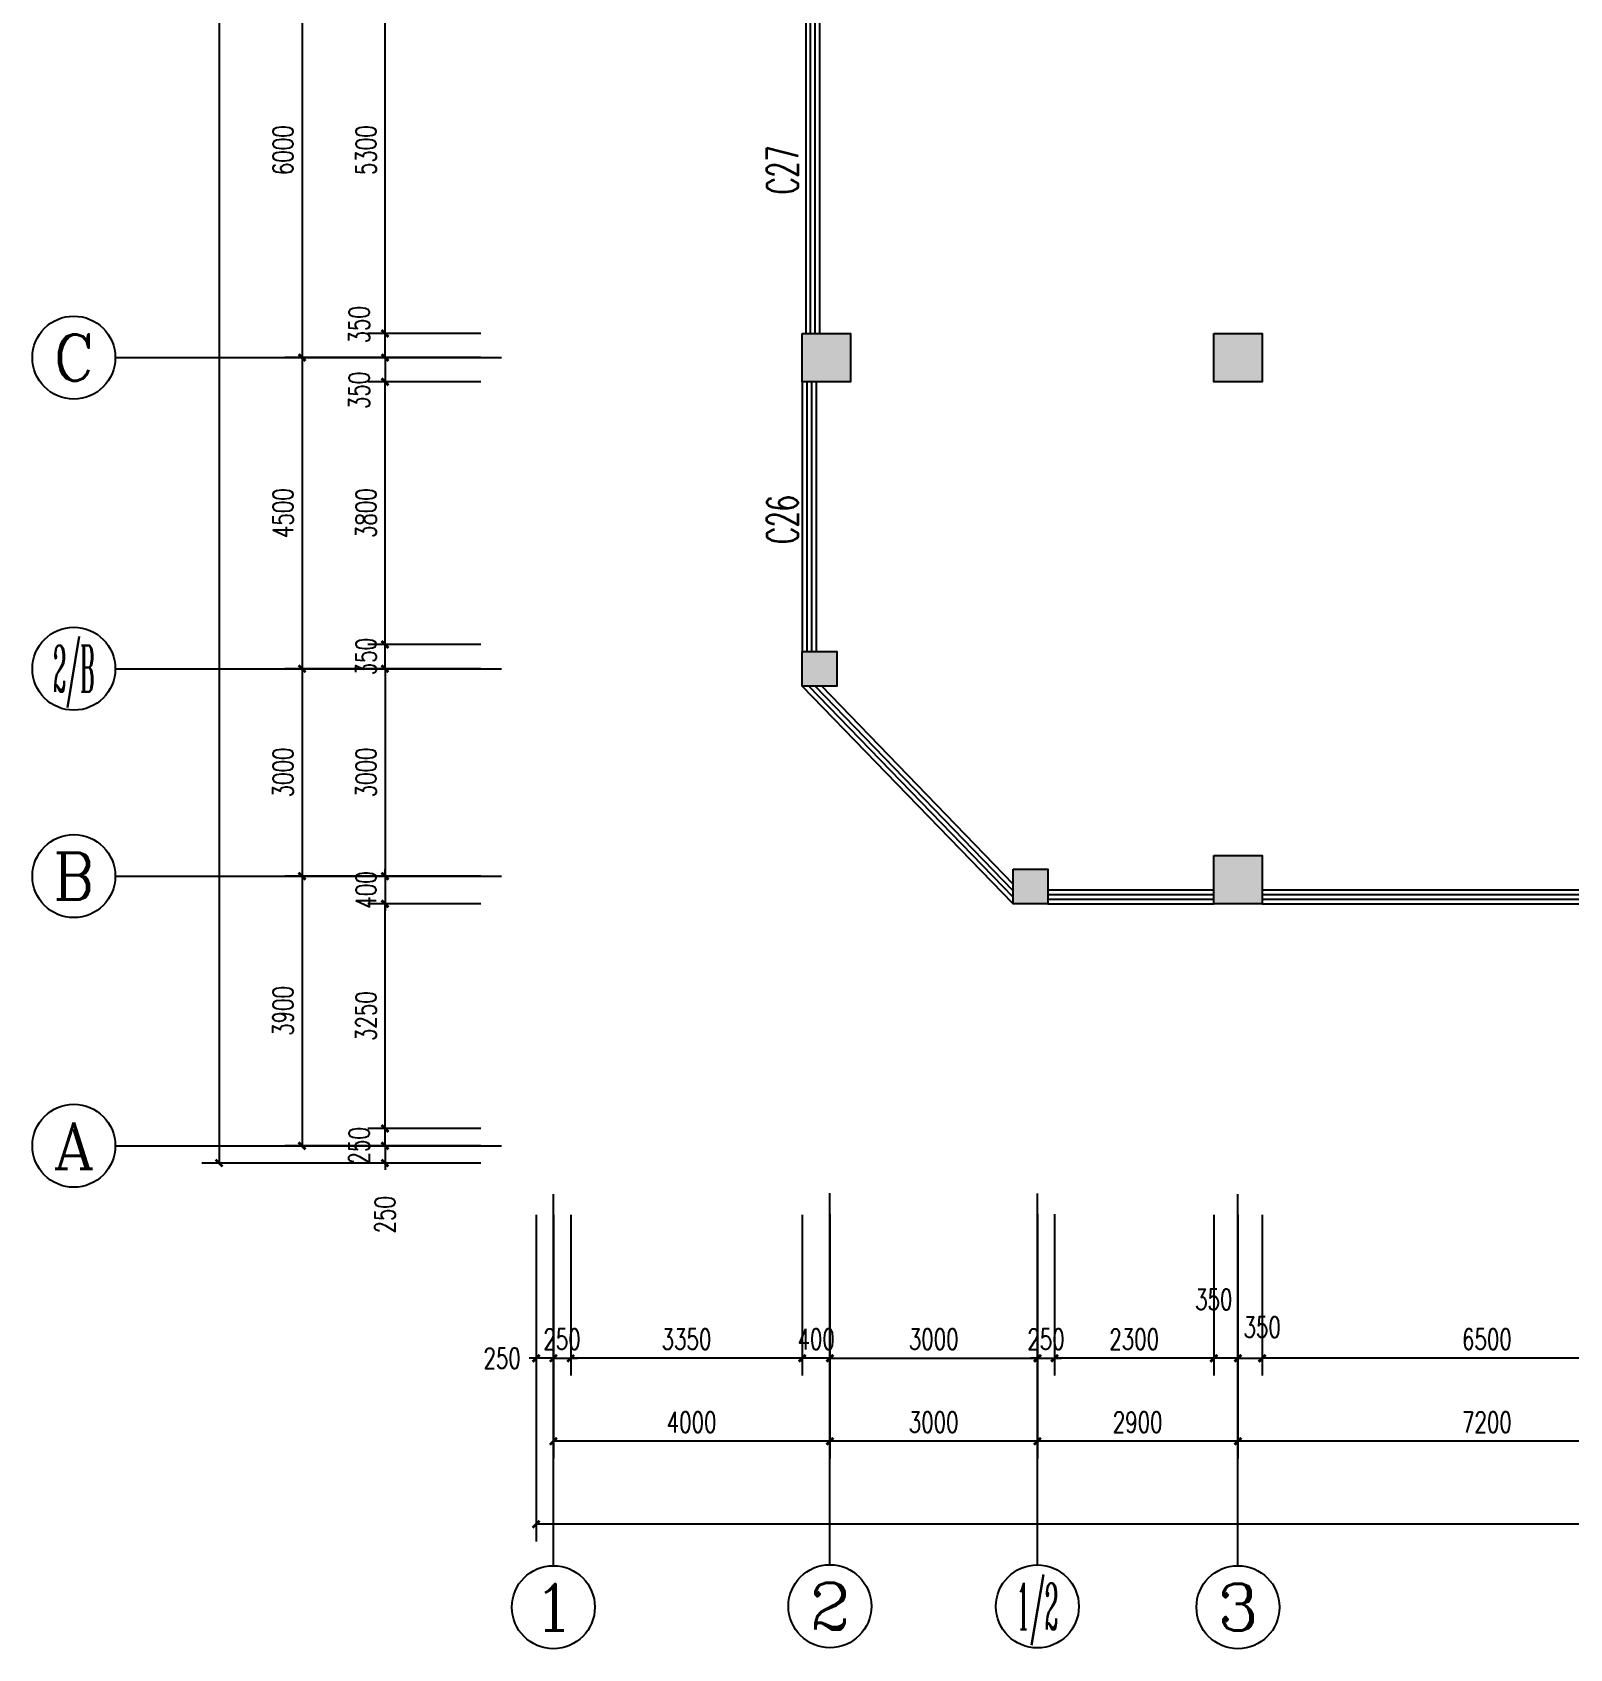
# Model space of a CAD drawing. Extents: x 392800 to 1041602, y -388882 to -94077.
# Drawn here: x 413753 to 435985, y -142585 to -119206 of the extents above; entities that cross this region are included whole.
import ezdxf
from ezdxf.enums import TextEntityAlignment as Align

# ---------------------------------------------------------------- set-up
doc = ezdxf.new("R2010")
doc.units = 0
doc.header["$LTSCALE"] = 1000
doc.header["$MEASUREMENT"] = 0
for name, color, linetype in [('AXIS_TEXT', 7, 'Continuous'), ('IBS-轴号', 160, 'Continuous'), ('IBS－墙体', 6, 'Continuous'), ('IBS－外尺寸标注', 51, 'Continuous'), ('IBS－窗', 1, 'Continuous'), ('PUB_HATCH', 8, 'Continuous'), ('PUB_TEXT', 7, 'Continuous')]:
    doc.layers.add(name, color=color, linetype=linetype)
doc.styles.add('_HZFS', font='txt.shx', dxfattribs={"width": 0.6, "bigfont": 'HZFS.shx'})
doc.styles.add('_TCH_DIM_T3', font='SIMPLEX', dxfattribs={"width": 0.705882, "bigfont": 'GBCBIG'})
doc.styles.add('COMPLEX', font='COMPLEX')
doc.dimstyles.new('_TCH_ARCH&&100', dxfattribs={"dimtxt": 297.5, "dimasz": 100, "dimexe": 250, "dimexo": 300, "dimgap": 126.25, "dimtad": 1, "dimdec": 0, "dimzin": 0, "dimdsep": 46, "dimtxsty": '_TCH_DIM_T3', "dimblk": 'ARCHTICK', "dimcen": 0.09, "dimclrt": 7, "dimazin": 2, "dimtfac": 1, "dimtdec": 0, "dimtix": 1, "dimtmove": 2, "dimatfit": 3, "dimfxl": 1, "dimtolj": 1, "dimtzin": 0, "dimarcsym": 0})

# ---------------------------------------------------------------- blocks, each defined once
blk = doc.blocks.new('_ArchTick')
at = {"color": 0, "linetype": 'ByBlock', "const_width": 0.4}
blk.add_lwpolyline([(-0.5, -0.5), (0.5, 0.5)], dxfattribs=at)
blk = doc.blocks.new('*D103')
at = {"layer": 'Defpoints', "color": 0, "transparency": 16777216}
for p in [(428537, -136011), (430838, -136011), (428537, -138385)]:
    blk.add_point(p, dxfattribs=at)
at = {"layer": 'IBS－外尺寸标注', "color": 0, "lineweight": -2, "transparency": 16777216}
for p, q in [((428537, -136311), (428537, -138635)), ((430838, -136311), (430838, -138635)), ((430838, -138385), (428537, -138385))]:
    blk.add_line(p, q, dxfattribs=at)
at = {"layer": 'IBS－外尺寸标注', "color": 0, "lineweight": -2, "transparency": 16777216, "xscale": 100, "yscale": 100, "zscale": 100, "rotation": 180}
blk.add_blockref('_ArchTick', (428537, -138385), dxfattribs=at)
at = {"layer": 'IBS－外尺寸标注', "color": 0, "lineweight": -2, "transparency": 16777216, "xscale": 100, "yscale": 100, "zscale": 100}
blk.add_blockref('_ArchTick', (430838, -138385), dxfattribs=at)
at = {"layer": 'IBS－外尺寸标注', "color": 7, "transparency": 16777216, "insert": (429687, -138110), "char_height": 297.5, "attachment_point": 5, "style": '_TCH_DIM_T3'}
blk.add_mtext('\\A1;2300', dxfattribs=at)
blk = doc.blocks.new('*D109')
at = {"layer": 'Defpoints', "color": 0, "transparency": 16777216}
for p in [(418853, -135061), (420538, -135061), (420538, -135311)]:
    blk.add_point(p, dxfattribs=at)
at = {"layer": 'IBS－外尺寸标注', "color": 0, "lineweight": -2, "transparency": 16777216}
for p, q in [((420238, -135061), (418603, -135061)), ((418853, -135061), (418853, -134961)), ((418853, -135311), (418853, -135061)), ((420238, -135311), (418603, -135311)), ((418853, -135311), (418853, -135411))]:
    blk.add_line(p, q, dxfattribs=at)
at = {"layer": 'IBS－外尺寸标注', "color": 0, "lineweight": -2, "transparency": 16777216, "xscale": 100, "yscale": 100, "zscale": 100}
for p, rotation in [((418853, -135061), 270), ((418853, -135311), 90)]:
    blk.add_blockref('_ArchTick', p, dxfattribs=dict(at, rotation=rotation))
at = {"layer": 'IBS－外尺寸标注', "color": 7, "transparency": 16777216, "insert": (418478, -135311), "char_height": 297.5, "attachment_point": 5, "rotation": 90, "style": '_TCH_DIM_T3'}
blk.add_mtext('\\A1;250', dxfattribs=at)
blk = doc.blocks.new('*D110')
at = {"layer": 'Defpoints', "color": 0, "transparency": 16777216}
for p in [(418853, -131811), (420538, -131811), (420538, -135061)]:
    blk.add_point(p, dxfattribs=at)
at = {"layer": 'IBS－外尺寸标注', "color": 0, "lineweight": -2, "transparency": 16777216}
for p, q in [((420238, -131811), (418603, -131811)), ((418853, -135061), (418853, -131811)), ((420238, -135061), (418603, -135061))]:
    blk.add_line(p, q, dxfattribs=at)
at = {"layer": 'IBS－外尺寸标注', "color": 0, "lineweight": -2, "transparency": 16777216, "xscale": 100, "yscale": 100, "zscale": 100}
for p, rotation in [((418853, -131811), 90), ((418853, -135061), 270)]:
    blk.add_blockref('_ArchTick', p, dxfattribs=dict(at, rotation=rotation))
at = {"layer": 'IBS－外尺寸标注', "color": 7, "transparency": 16777216, "insert": (418578, -133436), "char_height": 297.5, "attachment_point": 5, "rotation": 90, "style": '_TCH_DIM_T3'}
blk.add_mtext('\\A1;3250', dxfattribs=at)
blk = doc.blocks.new('*D111')
at = {"layer": 'Defpoints', "color": 0, "transparency": 16777216}
for p in [(420538, -135311), (418853, -135561), (420538, -135561)]:
    blk.add_point(p, dxfattribs=at)
at = {"layer": 'IBS－外尺寸标注', "color": 0, "lineweight": -2, "transparency": 16777216}
for p, q in [((420238, -135311), (418603, -135311)), ((418853, -135311), (418853, -135211)), ((418853, -135311), (418853, -135561)), ((420238, -135561), (418603, -135561)), ((418853, -135561), (418853, -135661))]:
    blk.add_line(p, q, dxfattribs=at)
at = {"layer": 'IBS－外尺寸标注', "color": 0, "lineweight": -2, "transparency": 16777216, "xscale": 100, "yscale": 100, "zscale": 100}
for p, rotation in [((418853, -135311), 270), ((418853, -135561), 90)]:
    blk.add_blockref('_ArchTick', p, dxfattribs=dict(at, rotation=rotation))
at = {"layer": 'IBS－外尺寸标注', "color": 7, "transparency": 16777216, "insert": (418853, -136309), "char_height": 297.5, "attachment_point": 5, "rotation": 90, "style": '_TCH_DIM_T3'}
blk.add_mtext('\\A1;250', dxfattribs=at)
blk = doc.blocks.new('*D112')
at = {"layer": 'Defpoints', "color": 0, "transparency": 16777216}
for p in [(420538, -131411), (418853, -131811), (420538, -131811)]:
    blk.add_point(p, dxfattribs=at)
at = {"layer": 'IBS－外尺寸标注', "color": 0, "lineweight": -2, "transparency": 16777216}
for p, q in [((418853, -131411), (418853, -131311)), ((420238, -131411), (418603, -131411)), ((418853, -131411), (418853, -131811)), ((420238, -131811), (418603, -131811)), ((418853, -131811), (418853, -131911))]:
    blk.add_line(p, q, dxfattribs=at)
at = {"layer": 'IBS－外尺寸标注', "color": 0, "lineweight": -2, "transparency": 16777216, "xscale": 100, "yscale": 100, "zscale": 100}
for p, rotation in [((418853, -131411), 270), ((418853, -131811), 90)]:
    blk.add_blockref('_ArchTick', p, dxfattribs=dict(at, rotation=rotation))
at = {"layer": 'IBS－外尺寸标注', "color": 7, "transparency": 16777216, "insert": (418578, -131611), "char_height": 297.5, "attachment_point": 5, "rotation": 90, "style": '_TCH_DIM_T3'}
blk.add_mtext('\\A1;400', dxfattribs=at)
blk = doc.blocks.new('*D113')
at = {"layer": 'Defpoints', "color": 0, "transparency": 16777216}
for p in [(418853, -128061), (420538, -128061), (420538, -128411)]:
    blk.add_point(p, dxfattribs=at)
at = {"layer": 'IBS－外尺寸标注', "color": 0, "lineweight": -2, "transparency": 16777216}
for p, q in [((420238, -128061), (418603, -128061)), ((418853, -128061), (418853, -127961)), ((418853, -128411), (418853, -128061)), ((420238, -128411), (418603, -128411)), ((418853, -128411), (418853, -128511))]:
    blk.add_line(p, q, dxfattribs=at)
at = {"layer": 'IBS－外尺寸标注', "color": 0, "lineweight": -2, "transparency": 16777216, "xscale": 100, "yscale": 100, "zscale": 100}
for p, rotation in [((418853, -128061), 270), ((418853, -128411), 90)]:
    blk.add_blockref('_ArchTick', p, dxfattribs=dict(at, rotation=rotation))
at = {"layer": 'IBS－外尺寸标注', "color": 7, "transparency": 16777216, "insert": (418578, -128236), "char_height": 297.5, "attachment_point": 5, "rotation": 90, "style": '_TCH_DIM_T3'}
blk.add_mtext('\\A1;350', dxfattribs=at)
blk = doc.blocks.new('*D114')
at = {"layer": 'Defpoints', "color": 0, "transparency": 16777216}
for p in [(420538, -123911), (418853, -124261), (420538, -124261)]:
    blk.add_point(p, dxfattribs=at)
at = {"layer": 'IBS－外尺寸标注', "color": 0, "lineweight": -2, "transparency": 16777216}
for p, q in [((420238, -123911), (418603, -123911)), ((418853, -123911), (418853, -124261)), ((420238, -124261), (418603, -124261))]:
    blk.add_line(p, q, dxfattribs=at)
at = {"layer": 'IBS－外尺寸标注', "color": 0, "lineweight": -2, "transparency": 16777216, "xscale": 100, "yscale": 100, "zscale": 100}
for p, rotation in [((418853, -123911), 90), ((418853, -124261), 270)]:
    blk.add_blockref('_ArchTick', p, dxfattribs=dict(at, rotation=rotation))
at = {"layer": 'IBS－外尺寸标注', "color": 7, "transparency": 16777216, "insert": (418478, -124386), "char_height": 297.5, "attachment_point": 5, "rotation": 90, "style": '_TCH_DIM_T3'}
blk.add_mtext('\\A1;350', dxfattribs=at)
blk = doc.blocks.new('*D115')
at = {"layer": 'Defpoints', "color": 0, "transparency": 16777216}
for p in [(418853, -123561), (420538, -123561), (420538, -123911)]:
    blk.add_point(p, dxfattribs=at)
at = {"layer": 'IBS－外尺寸标注', "color": 0, "lineweight": -2, "transparency": 16777216}
for p, q in [((420238, -123561), (418603, -123561)), ((418853, -123911), (418853, -123561)), ((420238, -123911), (418603, -123911))]:
    blk.add_line(p, q, dxfattribs=at)
at = {"layer": 'IBS－外尺寸标注', "color": 0, "lineweight": -2, "transparency": 16777216, "xscale": 100, "yscale": 100, "zscale": 100}
for p, rotation in [((418853, -123561), 90), ((418853, -123911), 270)]:
    blk.add_blockref('_ArchTick', p, dxfattribs=dict(at, rotation=rotation))
at = {"layer": 'IBS－外尺寸标注', "color": 7, "transparency": 16777216, "insert": (418478, -123436), "char_height": 297.5, "attachment_point": 5, "rotation": 90, "style": '_TCH_DIM_T3'}
blk.add_mtext('\\A1;350', dxfattribs=at)
blk = doc.blocks.new('*D122')
at = {"layer": 'Defpoints', "color": 0, "transparency": 16777216}
for p in [(421288, -136011), (421538, -136011), (421538, -138385)]:
    blk.add_point(p, dxfattribs=at)
at = {"layer": 'IBS－外尺寸标注', "color": 0, "lineweight": -2, "transparency": 16777216}
for p, q in [((421288, -136311), (421288, -138635)), ((421538, -136311), (421538, -138635)), ((421288, -138385), (421188, -138385)), ((421288, -138385), (421538, -138385)), ((421538, -138385), (421638, -138385))]:
    blk.add_line(p, q, dxfattribs=at)
at = {"layer": 'IBS－外尺寸标注', "color": 0, "lineweight": -2, "transparency": 16777216, "xscale": 100, "yscale": 100, "zscale": 100}
blk.add_blockref('_ArchTick', (421288, -138385), dxfattribs=at)
at = {"layer": 'IBS－外尺寸标注', "color": 0, "lineweight": -2, "transparency": 16777216, "xscale": 100, "yscale": 100, "zscale": 100, "rotation": 180}
blk.add_blockref('_ArchTick', (421538, -138385), dxfattribs=at)
at = {"layer": 'IBS－外尺寸标注', "color": 7, "transparency": 16777216, "insert": (421413, -138110), "char_height": 297.5, "attachment_point": 5, "style": '_TCH_DIM_T3'}
blk.add_mtext('\\A1;250', dxfattribs=at)
blk = doc.blocks.new('*D123')
at = {"layer": 'Defpoints', "color": 0, "transparency": 16777216}
for p in [(421038, -136011), (421288, -136011), (421038, -138385)]:
    blk.add_point(p, dxfattribs=at)
at = {"layer": 'IBS－外尺寸标注', "color": 0, "lineweight": -2, "transparency": 16777216}
for p, q in [((421038, -136311), (421038, -138635)), ((421288, -136311), (421288, -138635)), ((421038, -138385), (420938, -138385)), ((421288, -138385), (421038, -138385)), ((421288, -138385), (421388, -138385))]:
    blk.add_line(p, q, dxfattribs=at)
at = {"layer": 'IBS－外尺寸标注', "color": 0, "lineweight": -2, "transparency": 16777216, "xscale": 100, "yscale": 100, "zscale": 100}
blk.add_blockref('_ArchTick', (421038, -138385), dxfattribs=at)
at = {"layer": 'IBS－外尺寸标注', "color": 0, "lineweight": -2, "transparency": 16777216, "xscale": 100, "yscale": 100, "zscale": 100, "rotation": 180}
blk.add_blockref('_ArchTick', (421288, -138385), dxfattribs=at)
at = {"layer": 'IBS－外尺寸标注', "color": 7, "transparency": 16777216, "insert": (420547, -138385), "char_height": 297.5, "attachment_point": 5, "style": '_TCH_DIM_T3'}
blk.add_mtext('\\A1;250', dxfattribs=at)
blk = doc.blocks.new('*D124')
at = {"layer": 'Defpoints', "color": 0, "transparency": 16777216}
for p in [(424888, -136011), (425288, -136011), (424888, -138385)]:
    blk.add_point(p, dxfattribs=at)
at = {"layer": 'IBS－外尺寸标注', "color": 0, "lineweight": -2, "transparency": 16777216}
for p, q in [((424888, -136311), (424888, -138635)), ((425288, -136311), (425288, -138635)), ((424888, -138385), (424788, -138385)), ((425288, -138385), (424888, -138385)), ((425288, -138385), (425388, -138385))]:
    blk.add_line(p, q, dxfattribs=at)
at = {"layer": 'IBS－外尺寸标注', "color": 0, "lineweight": -2, "transparency": 16777216, "xscale": 100, "yscale": 100, "zscale": 100}
blk.add_blockref('_ArchTick', (424888, -138385), dxfattribs=at)
at = {"layer": 'IBS－外尺寸标注', "color": 0, "lineweight": -2, "transparency": 16777216, "xscale": 100, "yscale": 100, "zscale": 100, "rotation": 180}
blk.add_blockref('_ArchTick', (425288, -138385), dxfattribs=at)
at = {"layer": 'IBS－外尺寸标注', "color": 7, "transparency": 16777216, "insert": (425088, -138110), "char_height": 297.5, "attachment_point": 5, "style": '_TCH_DIM_T3'}
blk.add_mtext('\\A1;400', dxfattribs=at)
blk = doc.blocks.new('*D125')
at = {"layer": 'Defpoints', "color": 0, "transparency": 16777216}
for p in [(428287, -136000), (428537, -136000), (428537, -138385)]:
    blk.add_point(p, dxfattribs=at)
at = {"layer": 'IBS－外尺寸标注', "color": 0, "lineweight": -2, "transparency": 16777216}
for p, q in [((428287, -136300), (428287, -138635)), ((428537, -136300), (428537, -138635)), ((428287, -138385), (428187, -138385)), ((428287, -138385), (428537, -138385)), ((428537, -138385), (428637, -138385))]:
    blk.add_line(p, q, dxfattribs=at)
at = {"layer": 'IBS－外尺寸标注', "color": 0, "lineweight": -2, "transparency": 16777216, "xscale": 100, "yscale": 100, "zscale": 100}
blk.add_blockref('_ArchTick', (428287, -138385), dxfattribs=at)
at = {"layer": 'IBS－外尺寸标注', "color": 0, "lineweight": -2, "transparency": 16777216, "xscale": 100, "yscale": 100, "zscale": 100, "rotation": 180}
blk.add_blockref('_ArchTick', (428537, -138385), dxfattribs=at)
at = {"layer": 'IBS－外尺寸标注', "color": 7, "transparency": 16777216, "insert": (428412, -138110), "char_height": 297.5, "attachment_point": 5, "style": '_TCH_DIM_T3'}
blk.add_mtext('\\A1;250', dxfattribs=at)
blk = doc.blocks.new('*D126')
at = {"layer": 'Defpoints', "color": 0, "transparency": 16777216}
for p in [(430838, -136011), (431188, -136011), (430838, -138385)]:
    blk.add_point(p, dxfattribs=at)
at = {"layer": 'IBS－外尺寸标注', "color": 0, "lineweight": -2, "transparency": 16777216}
for p, q in [((430838, -136311), (430838, -138635)), ((431188, -136311), (431188, -138635)), ((431188, -138385), (430838, -138385))]:
    blk.add_line(p, q, dxfattribs=at)
at = {"layer": 'IBS－外尺寸标注', "color": 0, "lineweight": -2, "transparency": 16777216, "xscale": 100, "yscale": 100, "zscale": 100, "rotation": 180}
blk.add_blockref('_ArchTick', (430838, -138385), dxfattribs=at)
at = {"layer": 'IBS－外尺寸标注', "color": 0, "lineweight": -2, "transparency": 16777216, "xscale": 100, "yscale": 100, "zscale": 100}
blk.add_blockref('_ArchTick', (431188, -138385), dxfattribs=at)
at = {"layer": 'IBS－外尺寸标注', "color": 7, "transparency": 16777216, "insert": (430838, -137535), "char_height": 297.5, "attachment_point": 5, "style": '_TCH_DIM_T3'}
blk.add_mtext('\\A1;350', dxfattribs=at)
blk = doc.blocks.new('*D127')
at = {"layer": 'Defpoints', "color": 0, "transparency": 16777216}
for p in [(431188, -136011), (431538, -136011), (431538, -138385)]:
    blk.add_point(p, dxfattribs=at)
at = {"layer": 'IBS－外尺寸标注', "color": 0, "lineweight": -2, "transparency": 16777216}
for p, q in [((431188, -136311), (431188, -138635)), ((431538, -136311), (431538, -138635)), ((431188, -138385), (431538, -138385))]:
    blk.add_line(p, q, dxfattribs=at)
at = {"layer": 'IBS－外尺寸标注', "color": 0, "lineweight": -2, "transparency": 16777216, "xscale": 100, "yscale": 100, "zscale": 100, "rotation": 180}
blk.add_blockref('_ArchTick', (431188, -138385), dxfattribs=at)
at = {"layer": 'IBS－外尺寸标注', "color": 0, "lineweight": -2, "transparency": 16777216, "xscale": 100, "yscale": 100, "zscale": 100}
blk.add_blockref('_ArchTick', (431538, -138385), dxfattribs=at)
at = {"layer": 'IBS－外尺寸标注', "color": 7, "transparency": 16777216, "insert": (431538, -137935), "char_height": 297.5, "attachment_point": 5, "style": '_TCH_DIM_T3'}
blk.add_mtext('\\A1;350', dxfattribs=at)
blk = doc.blocks.new('*D177')
at = {"layer": 'Defpoints', "color": 0, "transparency": 16777216}
for p in [(425288, -136011), (428288, -136011), (428288, -138385)]:
    blk.add_point(p, dxfattribs=at)
at = {"layer": 'IBS－外尺寸标注', "color": 0, "lineweight": -2, "transparency": 16777216}
for p, q in [((425288, -136311), (425288, -138635)), ((428288, -136311), (428288, -138635)), ((425288, -138385), (428288, -138385))]:
    blk.add_line(p, q, dxfattribs=at)
at = {"layer": 'IBS－外尺寸标注', "color": 0, "lineweight": -2, "transparency": 16777216, "xscale": 100, "yscale": 100, "zscale": 100, "rotation": 180}
blk.add_blockref('_ArchTick', (425288, -138385), dxfattribs=at)
at = {"layer": 'IBS－外尺寸标注', "color": 0, "lineweight": -2, "transparency": 16777216, "xscale": 100, "yscale": 100, "zscale": 100}
blk.add_blockref('_ArchTick', (428288, -138385), dxfattribs=at)
at = {"layer": 'IBS－外尺寸标注', "color": 7, "transparency": 16777216, "insert": (426788, -138110), "char_height": 297.5, "attachment_point": 5, "style": '_TCH_DIM_T3'}
blk.add_mtext('\\A1;3000', dxfattribs=at)
blk = doc.blocks.new('*D178')
at = {"layer": 'Defpoints', "color": 0, "transparency": 16777216}
for p in [(421538, -136011), (424888, -136011), (421538, -138385)]:
    blk.add_point(p, dxfattribs=at)
at = {"layer": 'IBS－外尺寸标注', "color": 0, "lineweight": -2, "transparency": 16777216}
for p, q in [((421538, -136311), (421538, -138635)), ((424888, -136311), (424888, -138635)), ((424888, -138385), (421538, -138385))]:
    blk.add_line(p, q, dxfattribs=at)
at = {"layer": 'IBS－外尺寸标注', "color": 0, "lineweight": -2, "transparency": 16777216, "xscale": 100, "yscale": 100, "zscale": 100, "rotation": 180}
blk.add_blockref('_ArchTick', (421538, -138385), dxfattribs=at)
at = {"layer": 'IBS－外尺寸标注', "color": 0, "lineweight": -2, "transparency": 16777216, "xscale": 100, "yscale": 100, "zscale": 100}
blk.add_blockref('_ArchTick', (424888, -138385), dxfattribs=at)
at = {"layer": 'IBS－外尺寸标注', "color": 7, "transparency": 16777216, "insert": (423213, -138110), "char_height": 297.5, "attachment_point": 5, "style": '_TCH_DIM_T3'}
blk.add_mtext('\\A1;3350', dxfattribs=at)
blk = doc.blocks.new('*D179')
at = {"layer": 'Defpoints', "color": 0, "transparency": 16777216}
for p in [(431538, -136011), (438038, -136011), (431538, -138385)]:
    blk.add_point(p, dxfattribs=at)
at = {"layer": 'IBS－外尺寸标注', "color": 0, "lineweight": -2, "transparency": 16777216}
for p, q in [((431538, -136311), (431538, -138635)), ((438038, -136311), (438038, -138635)), ((438038, -138385), (431538, -138385))]:
    blk.add_line(p, q, dxfattribs=at)
at = {"layer": 'IBS－外尺寸标注', "color": 0, "lineweight": -2, "transparency": 16777216, "xscale": 100, "yscale": 100, "zscale": 100, "rotation": 180}
blk.add_blockref('_ArchTick', (431538, -138385), dxfattribs=at)
at = {"layer": 'IBS－外尺寸标注', "color": 0, "lineweight": -2, "transparency": 16777216, "xscale": 100, "yscale": 100, "zscale": 100}
blk.add_blockref('_ArchTick', (438038, -138385), dxfattribs=at)
at = {"layer": 'IBS－外尺寸标注', "color": 7, "transparency": 16777216, "insert": (434788, -138110), "char_height": 297.5, "attachment_point": 5, "style": '_TCH_DIM_T3'}
blk.add_mtext('\\A1;6500', dxfattribs=at)
blk = doc.blocks.new('*D180')
at = {"layer": 'Defpoints', "color": 0, "transparency": 16777216}
for p in [(418853, -124261), (420538, -124261), (420538, -128061)]:
    blk.add_point(p, dxfattribs=at)
at = {"layer": 'IBS－外尺寸标注', "color": 0, "lineweight": -2, "transparency": 16777216}
for p, q in [((420238, -124261), (418603, -124261)), ((418853, -128061), (418853, -124261)), ((420238, -128061), (418603, -128061))]:
    blk.add_line(p, q, dxfattribs=at)
at = {"layer": 'IBS－外尺寸标注', "color": 0, "lineweight": -2, "transparency": 16777216, "xscale": 100, "yscale": 100, "zscale": 100}
for p, rotation in [((418853, -124261), 90), ((418853, -128061), 270)]:
    blk.add_blockref('_ArchTick', p, dxfattribs=dict(at, rotation=rotation))
at = {"layer": 'IBS－外尺寸标注', "color": 7, "transparency": 16777216, "insert": (418578, -126161), "char_height": 297.5, "attachment_point": 5, "rotation": 90, "style": '_TCH_DIM_T3'}
blk.add_mtext('\\A1;3800', dxfattribs=at)
blk = doc.blocks.new('*D181')
at = {"layer": 'Defpoints', "color": 0, "transparency": 16777216}
for p in [(418853, -118261), (420538, -118261), (420538, -123561)]:
    blk.add_point(p, dxfattribs=at)
at = {"layer": 'IBS－外尺寸标注', "color": 0, "lineweight": -2, "transparency": 16777216}
for p, q in [((420238, -118261), (418603, -118261)), ((418853, -123561), (418853, -118261)), ((420238, -123561), (418603, -123561))]:
    blk.add_line(p, q, dxfattribs=at)
at = {"layer": 'IBS－外尺寸标注', "color": 0, "lineweight": -2, "transparency": 16777216, "xscale": 100, "yscale": 100, "zscale": 100}
for p, rotation in [((418853, -118261), 90), ((418853, -123561), 270)]:
    blk.add_blockref('_ArchTick', p, dxfattribs=dict(at, rotation=rotation))
at = {"layer": 'IBS－外尺寸标注', "color": 7, "transparency": 16777216, "insert": (418578, -120911), "char_height": 297.5, "attachment_point": 5, "rotation": 90, "style": '_TCH_DIM_T3'}
blk.add_mtext('\\A1;5300', dxfattribs=at)
blk = doc.blocks.new('*D183')
at = {"layer": 'Defpoints', "color": 0, "transparency": 16777216}
for p in [(420538, -128411), (418853, -131411), (420538, -131411)]:
    blk.add_point(p, dxfattribs=at)
at = {"layer": 'IBS－外尺寸标注', "color": 0, "lineweight": -2, "transparency": 16777216}
for p, q in [((420238, -128411), (418603, -128411)), ((418853, -128411), (418853, -131411)), ((420238, -131411), (418603, -131411))]:
    blk.add_line(p, q, dxfattribs=at)
at = {"layer": 'IBS－外尺寸标注', "color": 0, "lineweight": -2, "transparency": 16777216, "xscale": 100, "yscale": 100, "zscale": 100}
for p, rotation in [((418853, -128411), 90), ((418853, -131411), 270)]:
    blk.add_blockref('_ArchTick', p, dxfattribs=dict(at, rotation=rotation))
at = {"layer": 'IBS－外尺寸标注', "color": 7, "transparency": 16777216, "insert": (418578, -129911), "char_height": 297.5, "attachment_point": 5, "rotation": 90, "style": '_TCH_DIM_T3'}
blk.add_mtext('\\A1;3000', dxfattribs=at)
blk = doc.blocks.new('*D190')
at = {"layer": 'Defpoints', "color": 0, "transparency": 16777216}
for p in [(421038, -136011), (461188, -136011), (421038, -140785)]:
    blk.add_point(p, dxfattribs=at)
at = {"layer": 'IBS－外尺寸标注', "color": 0, "lineweight": -2, "transparency": 16777216}
for p, q in [((421038, -136311), (421038, -141035)), ((461188, -136311), (461188, -141035)), ((461188, -140785), (421038, -140785))]:
    blk.add_line(p, q, dxfattribs=at)
at = {"layer": 'IBS－外尺寸标注', "color": 0, "lineweight": -2, "transparency": 16777216, "xscale": 100, "yscale": 100, "zscale": 100, "rotation": 180}
blk.add_blockref('_ArchTick', (421038, -140785), dxfattribs=at)
at = {"layer": 'IBS－外尺寸标注', "color": 0, "lineweight": -2, "transparency": 16777216, "xscale": 100, "yscale": 100, "zscale": 100}
blk.add_blockref('_ArchTick', (461188, -140785), dxfattribs=at)
at = {"layer": 'IBS－外尺寸标注', "color": 7, "transparency": 16777216, "insert": (441113, -140510), "char_height": 297.5, "attachment_point": 5, "style": '_TCH_DIM_T3'}
blk.add_mtext('\\A1;40150', dxfattribs=at)
blk = doc.blocks.new('*D191')
at = {"layer": 'Defpoints', "color": 0, "transparency": 16777216}
for p in [(425287, -135997), (428287, -136000), (425287, -139585)]:
    blk.add_point(p, dxfattribs=at)
at = {"layer": 'IBS－外尺寸标注', "color": 0, "lineweight": -2, "transparency": 16777216}
for p, q in [((425287, -136297), (425287, -139835)), ((428287, -136300), (428287, -139835)), ((428287, -139585), (425287, -139585))]:
    blk.add_line(p, q, dxfattribs=at)
at = {"layer": 'IBS－外尺寸标注', "color": 0, "lineweight": -2, "transparency": 16777216, "xscale": 100, "yscale": 100, "zscale": 100, "rotation": 180}
blk.add_blockref('_ArchTick', (425287, -139585), dxfattribs=at)
at = {"layer": 'IBS－外尺寸标注', "color": 0, "lineweight": -2, "transparency": 16777216, "xscale": 100, "yscale": 100, "zscale": 100}
blk.add_blockref('_ArchTick', (428287, -139585), dxfattribs=at)
at = {"layer": 'IBS－外尺寸标注', "color": 7, "transparency": 16777216, "insert": (426787, -139310), "char_height": 297.5, "attachment_point": 5, "style": '_TCH_DIM_T3'}
blk.add_mtext('\\A1;3000', dxfattribs=at)
blk = doc.blocks.new('*D192')
at = {"layer": 'Defpoints', "color": 0, "transparency": 16777216}
for p in [(420538, -128411), (417653, -131411), (420538, -131411)]:
    blk.add_point(p, dxfattribs=at)
at = {"layer": 'IBS－外尺寸标注', "color": 0, "lineweight": -2, "transparency": 16777216}
for p, q in [((420238, -128411), (417403, -128411)), ((417653, -128411), (417653, -131411)), ((420238, -131411), (417403, -131411))]:
    blk.add_line(p, q, dxfattribs=at)
at = {"layer": 'IBS－外尺寸标注', "color": 0, "lineweight": -2, "transparency": 16777216, "xscale": 100, "yscale": 100, "zscale": 100}
for p, rotation in [((417653, -128411), 90), ((417653, -131411), 270)]:
    blk.add_blockref('_ArchTick', p, dxfattribs=dict(at, rotation=rotation))
at = {"layer": 'IBS－外尺寸标注', "color": 7, "transparency": 16777216, "insert": (417378, -129911), "char_height": 297.5, "attachment_point": 5, "rotation": 90, "style": '_TCH_DIM_T3'}
blk.add_mtext('\\A1;3000', dxfattribs=at)
blk = doc.blocks.new('_AXISO')
blk.add_circle((0, 0), 0.5)
at = {"layer": 'AXIS_TEXT', "style": 'COMPLEX', "width": 1.041667}
blk.add_attdef('A', text='', height=0.56, dxfattribs=at).set_placement((-0.25, -0.28), (0.25, -0.28), align=Align.FIT)
blk = doc.blocks.new('*D193')
at = {"layer": 'Defpoints', "color": 0, "transparency": 16777216}
for p in [(420538, -101461), (416453, -135561), (420538, -135561)]:
    blk.add_point(p, dxfattribs=at)
at = {"layer": 'IBS－外尺寸标注', "color": 0, "lineweight": -2, "transparency": 16777216}
for p, q in [((420238, -101461), (416203, -101461)), ((416453, -101461), (416453, -135561)), ((420238, -135561), (416203, -135561))]:
    blk.add_line(p, q, dxfattribs=at)
at = {"layer": 'IBS－外尺寸标注', "color": 0, "lineweight": -2, "transparency": 16777216, "xscale": 100, "yscale": 100, "zscale": 100}
for p, rotation in [((416453, -101461), 90), ((416453, -135561), 270)]:
    blk.add_blockref('_ArchTick', p, dxfattribs=dict(at, rotation=rotation))
at = {"layer": 'IBS－外尺寸标注', "color": 7, "transparency": 16777216, "insert": (416178, -118511), "char_height": 297.5, "attachment_point": 5, "rotation": 90, "style": '_TCH_DIM_T3'}
blk.add_mtext('\\A1;34100', dxfattribs=at)
blk = doc.blocks.new('*D194')
at = {"layer": 'Defpoints', "color": 0, "transparency": 16777216}
for p in [(420538, -131411), (417653, -135311), (420538, -135311)]:
    blk.add_point(p, dxfattribs=at)
at = {"layer": 'IBS－外尺寸标注', "color": 0, "lineweight": -2, "transparency": 16777216}
for p, q in [((420238, -131411), (417403, -131411)), ((417653, -131411), (417653, -135311)), ((420238, -135311), (417403, -135311))]:
    blk.add_line(p, q, dxfattribs=at)
at = {"layer": 'IBS－外尺寸标注', "color": 0, "lineweight": -2, "transparency": 16777216, "xscale": 100, "yscale": 100, "zscale": 100}
for p, rotation in [((417653, -131411), 90), ((417653, -135311), 270)]:
    blk.add_blockref('_ArchTick', p, dxfattribs=dict(at, rotation=rotation))
at = {"layer": 'IBS－外尺寸标注', "color": 7, "transparency": 16777216, "insert": (417378, -133361), "char_height": 297.5, "attachment_point": 5, "rotation": 90, "style": '_TCH_DIM_T3'}
blk.add_mtext('\\A1;3900', dxfattribs=at)
blk = doc.blocks.new('*D195')
at = {"layer": 'Defpoints', "color": 0, "transparency": 16777216}
for p in [(420538, -123911), (417653, -128411), (420538, -128411)]:
    blk.add_point(p, dxfattribs=at)
at = {"layer": 'IBS－外尺寸标注', "color": 0, "lineweight": -2, "transparency": 16777216}
for p, q in [((420238, -123911), (417403, -123911)), ((417653, -123911), (417653, -128411)), ((420238, -128411), (417403, -128411))]:
    blk.add_line(p, q, dxfattribs=at)
at = {"layer": 'IBS－外尺寸标注', "color": 0, "lineweight": -2, "transparency": 16777216, "xscale": 100, "yscale": 100, "zscale": 100}
for p, rotation in [((417653, -123911), 90), ((417653, -128411), 270)]:
    blk.add_blockref('_ArchTick', p, dxfattribs=dict(at, rotation=rotation))
at = {"layer": 'IBS－外尺寸标注', "color": 7, "transparency": 16777216, "insert": (417378, -126161), "char_height": 297.5, "attachment_point": 5, "rotation": 90, "style": '_TCH_DIM_T3'}
blk.add_mtext('\\A1;4500', dxfattribs=at)
blk = doc.blocks.new('*D196')
at = {"layer": 'Defpoints', "color": 0, "transparency": 16777216}
for p in [(420538, -117911), (417653, -123911), (420538, -123911)]:
    blk.add_point(p, dxfattribs=at)
at = {"layer": 'IBS－外尺寸标注', "color": 0, "lineweight": -2, "transparency": 16777216}
for p, q in [((420238, -117911), (417403, -117911)), ((417653, -117911), (417653, -123911)), ((420238, -123911), (417403, -123911))]:
    blk.add_line(p, q, dxfattribs=at)
at = {"layer": 'IBS－外尺寸标注', "color": 0, "lineweight": -2, "transparency": 16777216, "xscale": 100, "yscale": 100, "zscale": 100}
for p, rotation in [((417653, -117911), 90), ((417653, -123911), 270)]:
    blk.add_blockref('_ArchTick', p, dxfattribs=dict(at, rotation=rotation))
at = {"layer": 'IBS－外尺寸标注', "color": 7, "transparency": 16777216, "insert": (417378, -120911), "char_height": 297.5, "attachment_point": 5, "rotation": 90, "style": '_TCH_DIM_T3'}
blk.add_mtext('\\A1;6000', dxfattribs=at)
blk = doc.blocks.new('*D200')
at = {"layer": 'Defpoints', "color": 0, "transparency": 16777216}
for p in [(421288, -136011), (425287, -135997), (421288, -139585)]:
    blk.add_point(p, dxfattribs=at)
at = {"layer": 'IBS－外尺寸标注', "color": 0, "lineweight": -2, "transparency": 16777216}
for p, q in [((425287, -136297), (425287, -139835)), ((421288, -136311), (421288, -139835)), ((425287, -139585), (421288, -139585))]:
    blk.add_line(p, q, dxfattribs=at)
at = {"layer": 'IBS－外尺寸标注', "color": 0, "lineweight": -2, "transparency": 16777216, "xscale": 100, "yscale": 100, "zscale": 100, "rotation": 180}
blk.add_blockref('_ArchTick', (421288, -139585), dxfattribs=at)
at = {"layer": 'IBS－外尺寸标注', "color": 0, "lineweight": -2, "transparency": 16777216, "xscale": 100, "yscale": 100, "zscale": 100}
blk.add_blockref('_ArchTick', (425287, -139585), dxfattribs=at)
at = {"layer": 'IBS－外尺寸标注', "color": 7, "transparency": 16777216, "insert": (423287, -139310), "char_height": 297.5, "attachment_point": 5, "style": '_TCH_DIM_T3'}
blk.add_mtext('\\A1;4000', dxfattribs=at)
blk = doc.blocks.new('*D201')
at = {"layer": 'Defpoints', "color": 0, "transparency": 16777216}
for p in [(428287, -136000), (431188, -136011), (428287, -139585)]:
    blk.add_point(p, dxfattribs=at)
at = {"layer": 'IBS－外尺寸标注', "color": 0, "lineweight": -2, "transparency": 16777216}
for p, q in [((428287, -136300), (428287, -139835)), ((431188, -136311), (431188, -139835)), ((431188, -139585), (428287, -139585))]:
    blk.add_line(p, q, dxfattribs=at)
at = {"layer": 'IBS－外尺寸标注', "color": 0, "lineweight": -2, "transparency": 16777216, "xscale": 100, "yscale": 100, "zscale": 100, "rotation": 180}
blk.add_blockref('_ArchTick', (428287, -139585), dxfattribs=at)
at = {"layer": 'IBS－外尺寸标注', "color": 0, "lineweight": -2, "transparency": 16777216, "xscale": 100, "yscale": 100, "zscale": 100}
blk.add_blockref('_ArchTick', (431188, -139585), dxfattribs=at)
at = {"layer": 'IBS－外尺寸标注', "color": 7, "transparency": 16777216, "insert": (429737, -139310), "char_height": 297.5, "attachment_point": 5, "style": '_TCH_DIM_T3'}
blk.add_mtext('\\A1;2900', dxfattribs=at)
blk = doc.blocks.new('*D202')
at = {"layer": 'Defpoints', "color": 0, "transparency": 16777216}
for p in [(431188, -136011), (438388, -136011), (431188, -139585)]:
    blk.add_point(p, dxfattribs=at)
at = {"layer": 'IBS－外尺寸标注', "color": 0, "lineweight": -2, "transparency": 16777216}
for p, q in [((431188, -136311), (431188, -139835)), ((438388, -136311), (438388, -139835)), ((438388, -139585), (431188, -139585))]:
    blk.add_line(p, q, dxfattribs=at)
at = {"layer": 'IBS－外尺寸标注', "color": 0, "lineweight": -2, "transparency": 16777216, "xscale": 100, "yscale": 100, "zscale": 100, "rotation": 180}
blk.add_blockref('_ArchTick', (431188, -139585), dxfattribs=at)
at = {"layer": 'IBS－外尺寸标注', "color": 0, "lineweight": -2, "transparency": 16777216, "xscale": 100, "yscale": 100, "zscale": 100}
blk.add_blockref('_ArchTick', (438388, -139585), dxfattribs=at)
at = {"layer": 'IBS－外尺寸标注', "color": 7, "transparency": 16777216, "insert": (434788, -139310), "char_height": 297.5, "attachment_point": 5, "style": '_TCH_DIM_T3'}
blk.add_mtext('\\A1;7200', dxfattribs=at)
blk = doc.blocks.new('_FZH')
blk.add_solid([(0.5, 0.5), (0.5, -0.5), (-0.5, 0.5), (-0.5, -0.5)])

msp = doc.modelspace()

# ---------------------------------------------------------------- linework, layer by layer
at = {"layer": 'IBS-轴号'}
for p, q in [((414952.9, -123910.8), (420537.8, -123910.8)), ((414952.9, -128410.8), (420537.8, -128410.8)), ((414952.9, -131410.8), (420537.8, -131410.8)), ((414952.9, -135310.8), (420537.8, -135310.8)), ((421287.8, -141385.1), (421287.8, -136010.8)), ((425286.8, -141371), (425286.8, -135996.7)), ((428287.1, -141374.1), (428287.1, -135999.8)), ((431187.8, -141385.1), (431187.8, -136010.8))]:
    msp.add_line(p, q, dxfattribs=at)
at = {"layer": 'IBS－墙体'}
for points in [[(424886.8, -123560.8), (425586.8, -123560.8), (425586.8, -124260.8), (424886.8, -124260.8)], [(430837.8, -123560.8), (431537.8, -123560.8), (431537.8, -124260.8), (430837.8, -124260.8)], [(424886.8, -128160.8), (425386.8, -128160.8), (425386.8, -128660.8), (424886.8, -128660.8)], [(430837.8, -131110.8), (431537.8, -131110.8), (431537.8, -131810.8), (430837.8, -131810.8)], [(427937.8, -131310.8), (428437.8, -131310.8), (428437.8, -131810.8), (427937.8, -131810.8)]]:
    msp.add_lwpolyline(points, close=True, dxfattribs=at)
at = {"layer": 'IBS－窗'}
for p, q in [((424936.8, -118260.8), (424936.8, -123560.8)), ((425003.4, -118260.8), (425003.4, -123560.8)), ((425070.1, -118260.8), (425070.1, -123560.8)), ((425136.8, -118260.8), (425136.8, -123560.8)), ((424886.8, -124260.8), (424886.8, -128160.8)), ((424953.4, -124260.8), (424953.4, -128160.8)), ((425020.1, -124260.8), (425020.1, -128160.8)), ((425086.8, -124260.8), (425086.8, -128160.8)), ((428437.8, -131610.8), (430837.8, -131610.8)), ((431537.8, -131610.8), (437937.8, -131610.8)), ((428437.8, -131677.5), (430837.8, -131677.5)), ((428437.8, -131744.2), (430837.8, -131744.2)), ((428437.8, -131810.8), (430837.8, -131810.8)), ((431537.8, -131677.5), (437937.8, -131677.5)), ((431537.8, -131744.2), (437937.8, -131744.2)), ((431537.8, -131810.8), (437937.8, -131810.8))]:
    msp.add_line(p, q, dxfattribs=at)
for points in [[(427937.8, -131810.8), (424886.8, -128660.8)], [(427937.8, -131716.1), (424981.5, -128660.8)], [(427937.8, -131622.7), (425074.8, -128660.8)], [(427937.8, -131528), (425169.6, -128660.8)]]:
    msp.add_lwpolyline(points, dxfattribs=at)

# ---------------------------------------------------------------- block references
at = {"layer": 'IBS-轴号'}
ref = msp.add_blockref('_AXISO', (414352.9, -123910.8), dxfattribs=dict(at, xscale=1200, yscale=1200, zscale=1200))
ref.add_attrib('A', 'C', dxfattribs={"layer": 'AXIS_TEXT', "height": 672, "style": 'COMPLEX', "width": 1.25}).set_placement((414052.9, -124246.8), (414652.9, -124246.8), align=Align.FIT)
ref = msp.add_blockref('_AXISO', (414352.9, -128410.8), dxfattribs=dict(at, xscale=1200, yscale=1200, zscale=1200))
ref.add_attrib('A', '2/B', dxfattribs={"layer": 'AXIS_TEXT', "height": 672, "style": 'COMPLEX', "width": 0.317797}).set_placement((414052.9, -128746.8), (414652.9, -128746.8), align=Align.FIT)
ref = msp.add_blockref('_AXISO', (414352.9, -131410.8), dxfattribs=dict(at, xscale=1200, yscale=1200, zscale=1200))
ref.add_attrib('A', 'B', dxfattribs={"layer": 'AXIS_TEXT', "height": 672, "style": 'COMPLEX', "width": 1.102941}).set_placement((414052.9, -131746.8), (414652.9, -131746.8), align=Align.FIT)
at = {"layer": 'IBS-轴号', "xscale": 1200, "yscale": 1200, "zscale": 1200}
msp.add_blockref('_AXISO', (414352.9, -135310.8), dxfattribs=at).add_auto_attribs({'A': 'A'})
at = {"layer": 'IBS-轴号'}
ref = msp.add_blockref('_AXISO', (421287.8, -141985.1), dxfattribs=dict(at, xscale=1200, yscale=1200, zscale=1200))
ref.add_attrib('A', '1', dxfattribs={"layer": 'AXIS_TEXT', "height": 672, "style": 'COMPLEX', "width": 2.083333}).set_placement((420987.8, -142321.1), (421587.8, -142321.1), align=Align.FIT)
ref = msp.add_blockref('_AXISO', (425286.8, -141971), dxfattribs=dict(at, xscale=1200, yscale=1200, zscale=1200))
ref.add_attrib('A', '2', dxfattribs={"layer": 'AXIS_TEXT', "height": 672, "style": 'COMPLEX', "width": 1.339286}).set_placement((424986.8, -142307), (425586.8, -142307), align=Align.FIT)
ref = msp.add_blockref('_AXISO', (428287.1, -141974.1), dxfattribs=dict(at, xscale=1200, yscale=1200, zscale=1200))
ref.add_attrib('A', '1/2', dxfattribs={"layer": 'AXIS_TEXT', "height": 672, "style": 'COMPLEX', "width": 0.367647}).set_placement((427987.1, -142310.1), (428587.1, -142310.1), align=Align.FIT)
ref = msp.add_blockref('_AXISO', (431187.8, -141985.1), dxfattribs=dict(at, xscale=1200, yscale=1200, zscale=1200))
ref.add_attrib('A', '3', dxfattribs={"layer": 'AXIS_TEXT', "height": 672, "style": 'COMPLEX', "width": 1.339286}).set_placement((430887.8, -142321.1), (431487.8, -142321.1), align=Align.FIT)
at = {"layer": 'PUB_HATCH', "zscale": 500}
for p, xscale, yscale in [((425236.8, -123910.8), 700, 700), ((431187.8, -123910.8), 700, 700), ((425136.8, -128410.8), 500, 500), ((431187.8, -131460.8), 700, 700), ((428187.8, -131560.8), 500, 500)]:
    msp.add_blockref('_FZH', p, dxfattribs=dict(at, xscale=xscale, yscale=yscale))

# ---------------------------------------------------------------- texts
at = {"layer": 'PUB_TEXT', "ltscale": 2, "style": '_HZFS', "width": 0.6}
for s, p in [('C27', (424826.8, -121549.3)), ('C26', (424826.8, -126607.6))]:
    msp.add_text(s, height=450, rotation=90, dxfattribs=at).set_placement(p)

# ---------------------------------------------------------------- dimensions: what is measured, and where the dimension line sits
at = {"layer": 'IBS－外尺寸标注'}
for p1, p2, distance, picture, middle in [((420537.8, -101460.8), (420537.8, -135560.8), -4084.9, '*D193', (416177.9, -118510.8)), ((461187.8, -136010.8), (421037.8, -136010.8), 4774.3, '*D190', (441112.8, -140510.1))]:
    dim = msp.add_aligned_dim(p1=p1, p2=p2, distance=distance, dimstyle='_TCH_ARCH&&100', dxfattribs=at)
    dim.commit()
    dim.dimension.update_dxf_attribs({"geometry": picture, "text_midpoint": middle})
for base, p1, p2, picture, middle in [((417652.9, -123910.8), (420537.8, -117910.8), (420537.8, -123910.8), '*D196', (417377.9, -120910.8)), ((418852.9, -118260.8), (420537.8, -123560.8), (420537.8, -118260.8), '*D181', (418577.9, -120910.8)), ((417652.9, -128410.8), (420537.8, -123910.8), (420537.8, -128410.8), '*D195', (417377.9, -126160.8)), ((418852.9, -124260.8), (420537.8, -128060.8), (420537.8, -124260.8), '*D180', (418577.9, -126160.8)), ((418852.9, -128060.8), (420537.8, -128410.8), (420537.8, -128060.8), '*D113', (418577.9, -128235.8)), ((417652.9, -131410.8), (420537.8, -128410.8), (420537.8, -131410.8), '*D192', (417377.9, -129910.8)), ((418852.9, -131410.8), (420537.8, -128410.8), (420537.8, -131410.8), '*D183', (418577.9, -129910.8)), ((417652.9, -135310.8), (420537.8, -131410.8), (420537.8, -135310.8), '*D194', (417377.9, -133360.8)), ((418852.9, -131810.8), (420537.8, -131410.8), (420537.8, -131810.8), '*D112', (418577.9, -131610.8)), ((418852.9, -131810.8), (420537.8, -135060.8), (420537.8, -131810.8), '*D110', (418577.9, -133435.8))]:
    dim = msp.add_linear_dim(base=base, p1=p1, p2=p2, angle=90, dimstyle='_TCH_ARCH&&100', dxfattribs=at)
    dim.commit()
    dim.dimension.update_dxf_attribs({"geometry": picture, "text_midpoint": middle})
for base, p1, p2, picture, middle in [((418852.9, -123560.8), (420537.8, -123910.8), (420537.8, -123560.8), '*D115', (418477.9, -123435.8)), ((418852.9, -124260.8), (420537.8, -123910.8), (420537.8, -124260.8), '*D114', (418477.9, -124385.8)), ((418852.9, -135060.8), (420537.8, -135310.8), (420537.8, -135060.8), '*D109', (418477.9, -135310.8)), ((418852.9, -135560.8), (420537.8, -135310.8), (420537.8, -135560.8), '*D111', (418852.9, -136308.6))]:
    dim = msp.add_linear_dim(base=base, p1=p1, p2=p2, angle=90, dimstyle='_TCH_ARCH&&100', dxfattribs=at)
    dim.commit()
    dim.dimension.update_dxf_attribs({"geometry": picture, "text_midpoint": middle, "dimtype": 160})
for base, p1, p2, picture, middle in [((421037.8, -138385.1), (421287.8, -136010.8), (421037.8, -136010.8), '*D123', (420547.3, -138385.1)), ((430837.8, -138385.1), (431187.8, -136010.8), (430837.8, -136010.8), '*D126', (430837.8, -137535.1)), ((431537.8, -138385.1), (431187.8, -136010.8), (431537.8, -136010.8), '*D127', (431537.8, -137935.1))]:
    dim = msp.add_linear_dim(base=base, p1=p1, p2=p2, dimstyle='_TCH_ARCH&&100', dxfattribs=at)
    dim.commit()
    dim.dimension.update_dxf_attribs({"geometry": picture, "text_midpoint": middle, "dimtype": 160})
for base, p1, p2, picture, middle in [((421537.8, -138385.1), (421287.8, -136010.8), (421537.8, -136010.8), '*D122', (421412.8, -138110.1)), ((421537.8, -138385.1), (424887.8, -136010.8), (421537.8, -136010.8), '*D178', (423212.8, -138110.1)), ((424887.8, -138385.1), (425287.8, -136010.8), (424887.8, -136010.8), '*D124', (425087.8, -138110.1)), ((425286.8, -139585.1), (428287.1, -135999.8), (425286.8, -135996.7), '*D191', (426786.9, -139310.1)), ((428287.8, -138385.1), (425287.8, -136010.8), (428287.8, -136010.8), '*D177', (426787.8, -138110.1)), ((428537.1, -138385.1), (428287.1, -135999.8), (428537.1, -135999.8), '*D125', (428412.1, -138110.1)), ((431187.8, -139585.1), (438387.8, -136010.8), (431187.8, -136010.8), '*D202', (434787.8, -139310.1)), ((431537.8, -138385.1), (438037.8, -136010.8), (431537.8, -136010.8), '*D179', (434787.8, -138110.1))]:
    dim = msp.add_linear_dim(base=base, p1=p1, p2=p2, dimstyle='_TCH_ARCH&&100', dxfattribs=at)
    dim.commit()
    dim.dimension.update_dxf_attribs({"geometry": picture, "text_midpoint": middle})
for base, p1, p2, text, picture, middle in [((421287.8, -139585.1), (425286.8, -135996.7), (421287.8, -136010.8), '4000', '*D200', (423287.3, -139310.1)), ((428287.1, -139585.1), (431187.8, -136010.8), (428287.1, -135999.8), '2900', '*D201', (429737.5, -139310.1)), ((428537.1, -138385.1), (430837.8, -136010.8), (428537.1, -136010.8), '2300', '*D103', (429687.5, -138110.1))]:
    dim = msp.add_linear_dim(base=base, p1=p1, p2=p2, text=text, dimstyle='_TCH_ARCH&&100', dxfattribs=at)
    dim.commit()
    dim.dimension.update_dxf_attribs({"geometry": picture, "text_midpoint": middle})

doc.saveas('drawing.dxf')
